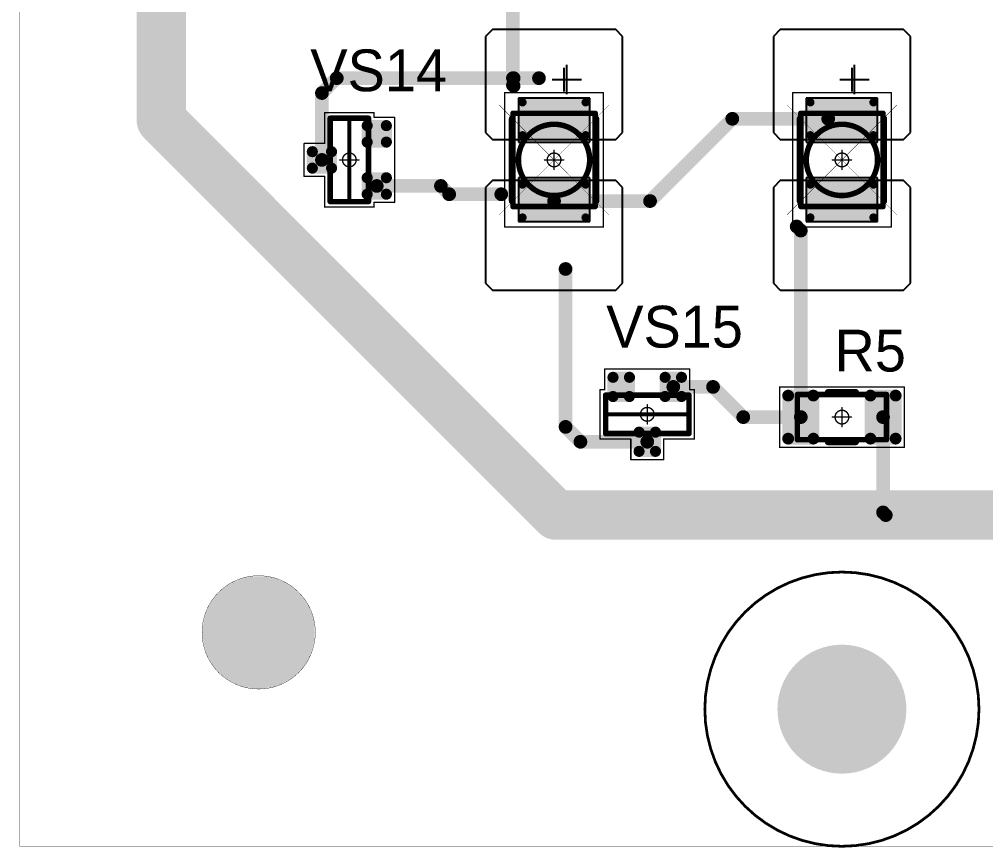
# Model space of a CAD drawing. Header units: millimetres. Extents: x 0 to 395, y 0 to 190.
# Drawn here: x 0 to 35.24, y -0.05 to 30.15 of the extents above; entities that cross this region are included whole.
import ezdxf

# ---------------------------------------------------------------- set-up
doc = ezdxf.new("R2010")
doc.units = ezdxf.units.MM
for name, color, linetype in [('BottomLayer', 5, 'Continuous'), ('BottomSolder', 6, 'Continuous'), ('Mechanical13', 56, 'Continuous'), ('Mechanical15', 56, 'Continuous'), ('Mechanical3', 76, 'Continuous'), ('Mechanical5', 56, 'Continuous'), ('MultiLayer', 9, 'Continuous'), ('PadHoleLayer', 156, 'Continuous'), ('TopLayer', 1, 'Continuous'), ('TopOverlay', 2, 'Continuous'), ('TopPaste', 8, 'Continuous'), ('TopSolder', 216, 'Continuous')]:
    doc.layers.add(name, color=color, linetype=linetype)

# ---------------------------------------------------------------- blocks, each defined once
blk = doc.blocks.new('SOT23_1169')
at = {"layer": 'Mechanical13', "const_width": 0.2}
for points in [[(0.7, 1.52), (-0.7, 1.52)], [(-0.7, -1.52), (-0.7, 1.52)], [(0.7, -1.52), (0.7, 1.52)], [(0.7, -1.52), (-0.7, -1.52)]]:
    blk.add_lwpolyline(points, dxfattribs=at)
at = {"layer": 'Mechanical13', "const_width": 0.1}
for points in [[(-0.75, 1.52, 1), (-0.65, 1.52, 1)], [(-0.75, 1.52, 1), (-0.65, 1.52, 1)], [(0.65, 1.52, 1), (0.75, 1.52, 1)], [(0.65, 1.52, 1), (0.75, 1.52, 1)], [(-0.75, -1.52, 1), (-0.65, -1.52, 1)], [(-0.75, -1.52, 1), (-0.65, -1.52, 1)], [(0.65, -1.52, 1), (0.75, -1.52, 1)], [(0.65, -1.52, 1), (0.75, -1.52, 1)]]:
    blk.add_lwpolyline(points, format="xyb", close=True, dxfattribs=at)
at = {"layer": 'Mechanical15', "const_width": 0.05}
for points in [[(-1.65, -1.55), (-1.65, 1.55)], [(-0.9, 1.55), (-1.65, 1.55)], [(-0.9, 1.55), (-0.9, 1.72)], [(0.9, 1.72), (-0.9, 1.72)], [(0.9, 0.6), (0.9, 1.72)], [(0, -0.35), (0, 0.35)], [(1.65, 0.6), (0.9, 0.6)], [(1.65, -0.6), (1.65, 0.6)], [(0.35, 0), (-0.35, 0)], [(1.65, -0.6), (0.9, -0.6)], [(0.9, -1.72), (0.9, -0.6)], [(-0.9, -1.55), (-1.65, -1.55)], [(-0.9, -1.72), (-0.9, -1.55)], [(0.9, -1.72), (-0.9, -1.72)]]:
    blk.add_lwpolyline(points, dxfattribs=at)
at = {"layer": 'Mechanical15'}
for points, const_width in [([(-1.662, 1.55, 1), (-1.637, 1.55, 1)], 0.025), ([(-1.662, 1.55, 1), (-1.637, 1.55, 1)], 0.025), ([(-0.913, 1.72, 1), (-0.888, 1.72, 1)], 0.025), ([(-0.913, 1.72, 1), (-0.888, 1.72, 1)], 0.025), ([(-0.913, 1.55, 1), (-0.888, 1.55, 1)], 0.025), ([(-0.913, 1.55, 1), (-0.888, 1.55, 1)], 0.025), ([(0.888, 1.72, 1), (0.913, 1.72, 1)], 0.025), ([(0.888, 1.72, 1), (0.913, 1.72, 1)], 0.025), ([(-0.012, 0.35, 1), (0.012, 0.35, 1)], 0.025), ([(0.888, 0.6, 1), (0.913, 0.6, 1)], 0.025), ([(0.888, 0.6, 1), (0.913, 0.6, 1)], 0.025), ([(1.637, 0.6, 1), (1.662, 0.6, 1)], 0.025), ([(1.637, 0.6, 1), (1.662, 0.6, 1)], 0.025), ([(-0.362, 0, 1), (-0.337, 0, 1)], 0.025), ([(0.25, 0, 1), (-0.25, 0, 1)], 0.05), ([(-0.262, 0, 1), (-0.238, 0, 1)], 0.025), ([(0.238, 0, 1), (0.262, 0, 1)], 0.025), ([(0.337, 0, 1), (0.362, 0, 1)], 0.025), ([(-0.012, -0.35, 1), (0.012, -0.35, 1)], 0.025), ([(0.888, -0.6, 1), (0.913, -0.6, 1)], 0.025), ([(0.888, -0.6, 1), (0.913, -0.6, 1)], 0.025), ([(1.637, -0.6, 1), (1.662, -0.6, 1)], 0.025), ([(1.637, -0.6, 1), (1.662, -0.6, 1)], 0.025), ([(-1.662, -1.55, 1), (-1.637, -1.55, 1)], 0.025), ([(-1.662, -1.55, 1), (-1.637, -1.55, 1)], 0.025), ([(-0.913, -1.55, 1), (-0.888, -1.55, 1)], 0.025), ([(-0.913, -1.55, 1), (-0.888, -1.55, 1)], 0.025), ([(-0.913, -1.72, 1), (-0.888, -1.72, 1)], 0.025), ([(-0.913, -1.72, 1), (-0.888, -1.72, 1)], 0.025), ([(0.888, -1.72, 1), (0.913, -1.72, 1)], 0.025), ([(0.888, -1.72, 1), (0.913, -1.72, 1)], 0.025)]:
    blk.add_lwpolyline(points, format="xyb", close=True, dxfattribs=dict(at, const_width=const_width))
at = {"layer": 'TopLayer', "const_width": 0.1}
for points in [[(-1.4, 1.25, 1), (-1.3, 1.25, 1)], [(-0.7, 1.25, 1), (-0.6, 1.25, 1)], [(-1.4, 0.65, 1), (-1.3, 0.65, 1)], [(-0.7, 0.65, 1), (-0.6, 0.65, 1)], [(0.6, 0.3, 1), (0.7, 0.3, 1)], [(1.3, 0.3, 1), (1.4, 0.3, 1)], [(0.6, -0.3, 1), (0.7, -0.3, 1)], [(1.3, -0.3, 1), (1.4, -0.3, 1)], [(-1.4, -0.65, 1), (-1.3, -0.65, 1)], [(-0.7, -0.65, 1), (-0.6, -0.65, 1)], [(-1.4, -1.25, 1), (-1.3, -1.25, 1)], [(-0.7, -1.25, 1), (-0.6, -1.25, 1)]]:
    blk.add_lwpolyline(points, format="xyb", close=True, dxfattribs=at)
at = {"layer": 'TopLayer'}
for points in [[(-1.45, 1.25), (-1.45, 0.65), (-0.55, 1.25), (-0.55, 0.65)], [(-1.35, 1.35), (-1.35, 0.55), (-0.65, 1.35), (-0.65, 0.55)], [(0.65, 0.4), (0.65, -0.4), (1.35, 0.4), (1.35, -0.4)], [(0.55, 0.3), (0.55, -0.3), (1.45, 0.3), (1.45, -0.3)], [(-1.45, -0.65), (-1.45, -1.25), (-0.55, -0.65), (-0.55, -1.25)], [(-1.35, -0.55), (-1.35, -1.35), (-0.65, -0.55), (-0.65, -1.35)]]:
    blk.add_solid(points, dxfattribs=at)
at = {"layer": 'TopOverlay', "const_width": 0.15}
blk.add_lwpolyline([(0, -1.5), (0, 1.5)], dxfattribs=at)
at = {"layer": 'TopOverlay', "const_width": 0.075}
for points in [[(-0.038, 1.5, 1), (0.038, 1.5, 1)], [(-0.038, -1.5, 1), (0.038, -1.5, 1)]]:
    blk.add_lwpolyline(points, format="xyb", close=True, dxfattribs=at)
at = {"layer": 'TopPaste', "const_width": 0.075}
for points in [[(-1.387, 1.25, 1), (-1.313, 1.25, 1)], [(-0.687, 1.25, 1), (-0.613, 1.25, 1)], [(-1.387, 0.65, 1), (-1.313, 0.65, 1)], [(-0.687, 0.65, 1), (-0.613, 0.65, 1)], [(0.613, 0.3, 1), (0.687, 0.3, 1)], [(1.313, 0.3, 1), (1.387, 0.3, 1)], [(0.613, -0.3, 1), (0.687, -0.3, 1)], [(1.313, -0.3, 1), (1.387, -0.3, 1)], [(-1.387, -0.65, 1), (-1.313, -0.65, 1)], [(-0.687, -0.65, 1), (-0.613, -0.65, 1)], [(-1.387, -1.25, 1), (-1.313, -1.25, 1)], [(-0.687, -1.25, 1), (-0.613, -1.25, 1)]]:
    blk.add_lwpolyline(points, format="xyb", close=True, dxfattribs=at)
at = {"layer": 'TopPaste'}
for points in [[(-1.425, 1.25), (-1.425, 0.65), (-0.575, 1.25), (-0.575, 0.65)], [(-1.35, 1.325), (-1.35, 0.575), (-0.65, 1.325), (-0.65, 0.575)], [(0.65, 0.375), (0.65, -0.375), (1.35, 0.375), (1.35, -0.375)], [(0.575, 0.3), (0.575, -0.3), (1.425, 0.3), (1.425, -0.3)], [(-1.425, -0.65), (-1.425, -1.25), (-0.575, -0.65), (-0.575, -1.25)], [(-1.35, -0.575), (-1.35, -1.325), (-0.65, -0.575), (-0.65, -1.325)]]:
    blk.add_solid(points, dxfattribs=at)
at = {"layer": 'TopSolder', "const_width": 0.202}
for points in [[(-1.451, 1.25, 1), (-1.249, 1.25, 1)], [(-0.751, 1.25, 1), (-0.549, 1.25, 1)], [(-1.451, 0.65, 1), (-1.249, 0.65, 1)], [(-0.751, 0.65, 1), (-0.549, 0.65, 1)], [(0.549, 0.3, 1), (0.751, 0.3, 1)], [(1.249, 0.3, 1), (1.451, 0.3, 1)], [(0.549, -0.3, 1), (0.751, -0.3, 1)], [(1.249, -0.3, 1), (1.451, -0.3, 1)], [(-1.451, -0.65, 1), (-1.249, -0.65, 1)], [(-0.751, -0.65, 1), (-0.549, -0.65, 1)], [(-1.451, -1.25, 1), (-1.249, -1.25, 1)], [(-0.751, -1.25, 1), (-0.549, -1.25, 1)]]:
    blk.add_lwpolyline(points, format="xyb", close=True, dxfattribs=at)
at = {"layer": 'TopSolder'}
for points in [[(-1.35, 1.452), (-1.35, 0.448), (-0.65, 1.452), (-0.65, 0.448)], [(-1.552, 1.25), (-1.552, 0.65), (-0.448, 1.25), (-0.448, 0.65)], [(0.65, 0.502), (0.65, -0.502), (1.35, 0.502), (1.35, -0.502)], [(0.448, 0.3), (0.448, -0.3), (1.552, 0.3), (1.552, -0.3)], [(-1.552, -0.65), (-1.552, -1.25), (-0.448, -0.65), (-0.448, -1.25)], [(-1.35, -0.448), (-1.35, -1.452), (-0.65, -0.448), (-0.65, -1.452)]]:
    blk.add_solid(points, dxfattribs=at)
blk = doc.blocks.new('SOT23_1170')
at = {"layer": 'Mechanical13', "const_width": 0.2}
for points in [[(0.7, 1.52), (-0.7, 1.52)], [(-0.7, 1.52), (-0.7, -1.52)], [(0.7, 1.52), (0.7, -1.52)], [(0.7, -1.52), (-0.7, -1.52)]]:
    blk.add_lwpolyline(points, dxfattribs=at)
at = {"layer": 'Mechanical13', "const_width": 0.1}
for points in [[(-0.75, 1.52, 1), (-0.65, 1.52, 1)], [(-0.75, 1.52, 1), (-0.65, 1.52, 1)], [(0.65, 1.52, 1), (0.75, 1.52, 1)], [(0.65, 1.52, 1), (0.75, 1.52, 1)], [(-0.75, -1.52, 1), (-0.65, -1.52, 1)], [(-0.75, -1.52, 1), (-0.65, -1.52, 1)], [(0.65, -1.52, 1), (0.75, -1.52, 1)], [(0.65, -1.52, 1), (0.75, -1.52, 1)]]:
    blk.add_lwpolyline(points, format="xyb", close=True, dxfattribs=at)
at = {"layer": 'Mechanical15', "const_width": 0.05}
for points in [[(-1.65, 1.55), (-1.65, -1.55)], [(-0.9, 1.55), (-1.65, 1.55)], [(-0.9, 1.72), (-0.9, 1.55)], [(0.9, 1.72), (-0.9, 1.72)], [(0.9, 1.72), (0.9, 0.6)], [(0, 0.35), (0, -0.35)], [(1.65, 0.6), (0.9, 0.6)], [(1.65, 0.6), (1.65, -0.6)], [(0.35, 0), (-0.35, 0)], [(1.65, -0.6), (0.9, -0.6)], [(0.9, -0.6), (0.9, -1.72)], [(-0.9, -1.55), (-1.65, -1.55)], [(-0.9, -1.55), (-0.9, -1.72)], [(0.9, -1.72), (-0.9, -1.72)]]:
    blk.add_lwpolyline(points, dxfattribs=at)
at = {"layer": 'Mechanical15'}
for points, const_width in [([(-1.662, 1.55, 1), (-1.637, 1.55, 1)], 0.025), ([(-1.662, 1.55, 1), (-1.637, 1.55, 1)], 0.025), ([(-0.913, 1.72, 1), (-0.888, 1.72, 1)], 0.025), ([(-0.913, 1.72, 1), (-0.888, 1.72, 1)], 0.025), ([(-0.913, 1.55, 1), (-0.888, 1.55, 1)], 0.025), ([(-0.913, 1.55, 1), (-0.888, 1.55, 1)], 0.025), ([(0.888, 1.72, 1), (0.913, 1.72, 1)], 0.025), ([(0.888, 1.72, 1), (0.913, 1.72, 1)], 0.025), ([(-0.012, 0.35, 1), (0.012, 0.35, 1)], 0.025), ([(0.888, 0.6, 1), (0.913, 0.6, 1)], 0.025), ([(0.888, 0.6, 1), (0.913, 0.6, 1)], 0.025), ([(1.637, 0.6, 1), (1.662, 0.6, 1)], 0.025), ([(1.637, 0.6, 1), (1.662, 0.6, 1)], 0.025), ([(-0.362, 0, 1), (-0.337, 0, 1)], 0.025), ([(0.25, 0, 1), (-0.25, 0, 1)], 0.05), ([(-0.262, 0, 1), (-0.238, 0, 1)], 0.025), ([(0.238, 0, 1), (0.262, 0, 1)], 0.025), ([(0.337, 0, 1), (0.362, 0, 1)], 0.025), ([(-0.012, -0.35, 1), (0.012, -0.35, 1)], 0.025), ([(0.888, -0.6, 1), (0.913, -0.6, 1)], 0.025), ([(0.888, -0.6, 1), (0.913, -0.6, 1)], 0.025), ([(1.637, -0.6, 1), (1.662, -0.6, 1)], 0.025), ([(1.637, -0.6, 1), (1.662, -0.6, 1)], 0.025), ([(-1.662, -1.55, 1), (-1.637, -1.55, 1)], 0.025), ([(-1.662, -1.55, 1), (-1.637, -1.55, 1)], 0.025), ([(-0.913, -1.55, 1), (-0.888, -1.55, 1)], 0.025), ([(-0.913, -1.55, 1), (-0.888, -1.55, 1)], 0.025), ([(-0.913, -1.72, 1), (-0.888, -1.72, 1)], 0.025), ([(-0.913, -1.72, 1), (-0.888, -1.72, 1)], 0.025), ([(0.888, -1.72, 1), (0.913, -1.72, 1)], 0.025), ([(0.888, -1.72, 1), (0.913, -1.72, 1)], 0.025)]:
    blk.add_lwpolyline(points, format="xyb", close=True, dxfattribs=dict(at, const_width=const_width))
at = {"layer": 'TopLayer', "const_width": 0.1}
for points in [[(-1.4, 1.25, 1), (-1.3, 1.25, 1)], [(-0.7, 1.25, 1), (-0.6, 1.25, 1)], [(-1.4, 0.65, 1), (-1.3, 0.65, 1)], [(-0.7, 0.65, 1), (-0.6, 0.65, 1)], [(0.6, 0.3, 1), (0.7, 0.3, 1)], [(1.3, 0.3, 1), (1.4, 0.3, 1)], [(0.6, -0.3, 1), (0.7, -0.3, 1)], [(1.3, -0.3, 1), (1.4, -0.3, 1)], [(-1.4, -0.65, 1), (-1.3, -0.65, 1)], [(-0.7, -0.65, 1), (-0.6, -0.65, 1)], [(-1.4, -1.25, 1), (-1.3, -1.25, 1)], [(-0.7, -1.25, 1), (-0.6, -1.25, 1)]]:
    blk.add_lwpolyline(points, format="xyb", close=True, dxfattribs=at)
at = {"layer": 'TopLayer'}
for points in [[(-1.45, 1.25), (-1.45, 0.65), (-0.55, 1.25), (-0.55, 0.65)], [(-1.35, 1.35), (-1.35, 0.55), (-0.65, 1.35), (-0.65, 0.55)], [(0.65, 0.4), (0.65, -0.4), (1.35, 0.4), (1.35, -0.4)], [(0.55, 0.3), (0.55, -0.3), (1.45, 0.3), (1.45, -0.3)], [(-1.45, -0.65), (-1.45, -1.25), (-0.55, -0.65), (-0.55, -1.25)], [(-1.35, -0.55), (-1.35, -1.35), (-0.65, -0.55), (-0.65, -1.35)]]:
    blk.add_solid(points, dxfattribs=at)
at = {"layer": 'TopOverlay', "const_width": 0.15}
blk.add_lwpolyline([(0, 1.5), (0, -1.5)], dxfattribs=at)
at = {"layer": 'TopOverlay', "const_width": 0.075}
for points in [[(-0.038, 1.5, 1), (0.038, 1.5, 1)], [(-0.038, -1.5, 1), (0.038, -1.5, 1)]]:
    blk.add_lwpolyline(points, format="xyb", close=True, dxfattribs=at)
at = {"layer": 'TopPaste', "const_width": 0.075}
for points in [[(-1.387, 1.25, 1), (-1.313, 1.25, 1)], [(-0.687, 1.25, 1), (-0.613, 1.25, 1)], [(-1.387, 0.65, 1), (-1.313, 0.65, 1)], [(-0.687, 0.65, 1), (-0.613, 0.65, 1)], [(0.613, 0.3, 1), (0.687, 0.3, 1)], [(1.313, 0.3, 1), (1.387, 0.3, 1)], [(0.613, -0.3, 1), (0.687, -0.3, 1)], [(1.313, -0.3, 1), (1.387, -0.3, 1)], [(-1.387, -0.65, 1), (-1.313, -0.65, 1)], [(-0.687, -0.65, 1), (-0.613, -0.65, 1)], [(-1.387, -1.25, 1), (-1.313, -1.25, 1)], [(-0.687, -1.25, 1), (-0.613, -1.25, 1)]]:
    blk.add_lwpolyline(points, format="xyb", close=True, dxfattribs=at)
at = {"layer": 'TopPaste'}
for points in [[(-1.425, 1.25), (-1.425, 0.65), (-0.575, 1.25), (-0.575, 0.65)], [(-1.35, 1.325), (-1.35, 0.575), (-0.65, 1.325), (-0.65, 0.575)], [(0.65, 0.375), (0.65, -0.375), (1.35, 0.375), (1.35, -0.375)], [(0.575, 0.3), (0.575, -0.3), (1.425, 0.3), (1.425, -0.3)], [(-1.425, -0.65), (-1.425, -1.25), (-0.575, -0.65), (-0.575, -1.25)], [(-1.35, -0.575), (-1.35, -1.325), (-0.65, -0.575), (-0.65, -1.325)]]:
    blk.add_solid(points, dxfattribs=at)
at = {"layer": 'TopSolder', "const_width": 0.202}
for points in [[(-1.451, 1.25, 1), (-1.249, 1.25, 1)], [(-0.751, 1.25, 1), (-0.549, 1.25, 1)], [(-1.451, 0.65, 1), (-1.249, 0.65, 1)], [(-0.751, 0.65, 1), (-0.549, 0.65, 1)], [(0.549, 0.3, 1), (0.751, 0.3, 1)], [(1.249, 0.3, 1), (1.451, 0.3, 1)], [(0.549, -0.3, 1), (0.751, -0.3, 1)], [(1.249, -0.3, 1), (1.451, -0.3, 1)], [(-1.451, -0.65, 1), (-1.249, -0.65, 1)], [(-0.751, -0.65, 1), (-0.549, -0.65, 1)], [(-1.451, -1.25, 1), (-1.249, -1.25, 1)], [(-0.751, -1.25, 1), (-0.549, -1.25, 1)]]:
    blk.add_lwpolyline(points, format="xyb", close=True, dxfattribs=at)
at = {"layer": 'TopSolder'}
for points in [[(-1.35, 1.452), (-1.35, 0.448), (-0.65, 1.452), (-0.65, 0.448)], [(-1.552, 1.25), (-1.552, 0.65), (-0.448, 1.25), (-0.448, 0.65)], [(0.65, 0.502), (0.65, -0.502), (1.35, 0.502), (1.35, -0.502)], [(0.448, 0.3), (0.448, -0.3), (1.552, 0.3), (1.552, -0.3)], [(-1.552, -0.65), (-1.552, -1.25), (-0.448, -0.65), (-0.448, -1.25)], [(-1.35, -0.448), (-1.35, -1.452), (-0.65, -0.448), (-0.65, -1.452)]]:
    blk.add_solid(points, dxfattribs=at)
blk = doc.blocks.new('RC1206S_1218')
at = {"layer": 'Mechanical13', "const_width": 0.2}
for points in [[(-1.625, -0.825), (-1.625, 0.825)], [(-1.625, 0.825), (1.625, 0.825)], [(1.625, -0.825), (1.625, 0.825)], [(-1.625, -0.825), (1.625, -0.825)]]:
    blk.add_lwpolyline(points, dxfattribs=at)
at = {"layer": 'Mechanical13', "const_width": 0.1}
for points in [[(-1.675, 0.825, 1), (-1.575, 0.825, 1)], [(-1.675, 0.825, 1), (-1.575, 0.825, 1)], [(1.575, 0.825, 1), (1.675, 0.825, 1)], [(1.575, 0.825, 1), (1.675, 0.825, 1)], [(-1.675, -0.825, 1), (-1.575, -0.825, 1)], [(-1.675, -0.825, 1), (-1.575, -0.825, 1)], [(1.575, -0.825, 1), (1.675, -0.825, 1)], [(1.575, -0.825, 1), (1.675, -0.825, 1)]]:
    blk.add_lwpolyline(points, format="xyb", close=True, dxfattribs=at)
at = {"layer": 'Mechanical15', "const_width": 0.05}
for points in [[(-2.275, -1.1), (-2.275, 1.1)], [(-2.275, 1.1), (2.275, 1.1)], [(2.275, -1.1), (2.275, 1.1)], [(0, -0.35), (0, 0.35)], [(-0.35, 0), (0.35, 0)], [(-2.275, -1.1), (2.275, -1.1)]]:
    blk.add_lwpolyline(points, dxfattribs=at)
at = {"layer": 'Mechanical15'}
for points, const_width in [([(-2.287, 1.1, 1), (-2.262, 1.1, 1)], 0.025), ([(-2.287, 1.1, 1), (-2.262, 1.1, 1)], 0.025), ([(2.262, 1.1, 1), (2.287, 1.1, 1)], 0.025), ([(2.262, 1.1, 1), (2.287, 1.1, 1)], 0.025), ([(-0.012, 0.35, 1), (0.012, 0.35, 1)], 0.025), ([(-0.362, 0, 1), (-0.337, 0, 1)], 0.025), ([(0.25, 0, 1), (-0.25, 0, 1)], 0.05), ([(-0.262, 0, 1), (-0.238, 0, 1)], 0.025), ([(0.238, 0, 1), (0.262, 0, 1)], 0.025), ([(0.337, 0, 1), (0.362, 0, 1)], 0.025), ([(-0.012, -0.35, 1), (0.012, -0.35, 1)], 0.025), ([(-2.287, -1.1, 1), (-2.262, -1.1, 1)], 0.025), ([(-2.287, -1.1, 1), (-2.262, -1.1, 1)], 0.025), ([(2.262, -1.1, 1), (2.287, -1.1, 1)], 0.025), ([(2.262, -1.1, 1), (2.287, -1.1, 1)], 0.025)]:
    blk.add_lwpolyline(points, format="xyb", close=True, dxfattribs=dict(at, const_width=const_width))
at = {"layer": 'TopLayer', "const_width": 0.115}
for points in [[(-2.018, 0.785, 1), (-1.903, 0.785, 1)], [(-1.098, 0.785, 1), (-0.983, 0.785, 1)], [(0.983, 0.785, 1), (1.098, 0.785, 1)], [(1.903, 0.785, 1), (2.018, 0.785, 1)], [(-2.018, -0.785, 1), (-1.903, -0.785, 1)], [(-1.098, -0.785, 1), (-0.983, -0.785, 1)], [(0.983, -0.785, 1), (1.098, -0.785, 1)], [(1.903, -0.785, 1), (2.018, -0.785, 1)]]:
    blk.add_lwpolyline(points, format="xyb", close=True, dxfattribs=at)
at = {"layer": 'TopLayer'}
for points in [[(-2.075, -0.785), (-0.925, -0.785), (-2.075, 0.785), (-0.925, 0.785)], [(-1.96, -0.9), (-1.04, -0.9), (-1.96, 0.9), (-1.04, 0.9)], [(0.925, -0.785), (2.075, -0.785), (0.925, 0.785), (2.075, 0.785)], [(1.04, -0.9), (1.96, -0.9), (1.04, 0.9), (1.96, 0.9)]]:
    blk.add_solid(points, dxfattribs=at)
at = {"layer": 'TopOverlay', "const_width": 0.25}
for points in [[(-0.5, 0.9), (0.5, 0.9)], [(-0.5, -0.9), (0.5, -0.9)]]:
    blk.add_lwpolyline(points, dxfattribs=at)
at = {"layer": 'TopOverlay', "const_width": 0.125}
for points in [[(-0.562, 0.9, 1), (-0.437, 0.9, 1)], [(0.437, 0.9, 1), (0.562, 0.9, 1)], [(-0.562, -0.9, 1), (-0.437, -0.9, 1)], [(0.437, -0.9, 1), (0.562, -0.9, 1)]]:
    blk.add_lwpolyline(points, format="xyb", close=True, dxfattribs=at)
at = {"layer": 'TopPaste', "const_width": 0.09}
for points in [[(-2.005, 0.785, 1), (-1.915, 0.785, 1)], [(-1.085, 0.785, 1), (-0.995, 0.785, 1)], [(0.995, 0.785, 1), (1.085, 0.785, 1)], [(1.915, 0.785, 1), (2.005, 0.785, 1)], [(-2.005, -0.785, 1), (-1.915, -0.785, 1)], [(-1.085, -0.785, 1), (-0.995, -0.785, 1)], [(0.995, -0.785, 1), (1.085, -0.785, 1)], [(1.915, -0.785, 1), (2.005, -0.785, 1)]]:
    blk.add_lwpolyline(points, format="xyb", close=True, dxfattribs=at)
at = {"layer": 'TopPaste'}
for points in [[(-2.05, -0.785), (-0.95, -0.785), (-2.05, 0.785), (-0.95, 0.785)], [(-1.96, -0.875), (-1.04, -0.875), (-1.96, 0.875), (-1.04, 0.875)], [(0.95, -0.785), (2.05, -0.785), (0.95, 0.785), (2.05, 0.785)], [(1.04, -0.875), (1.96, -0.875), (1.04, 0.875), (1.96, 0.875)]]:
    blk.add_solid(points, dxfattribs=at)
at = {"layer": 'TopSolder', "const_width": 0.215}
for points in [[(-2.068, 0.785, 1), (-1.853, 0.785, 1)], [(-1.148, 0.785, 1), (-0.933, 0.785, 1)], [(0.933, 0.785, 1), (1.148, 0.785, 1)], [(1.853, 0.785, 1), (2.068, 0.785, 1)], [(-2.068, -0.785, 1), (-1.853, -0.785, 1)], [(-1.148, -0.785, 1), (-0.933, -0.785, 1)], [(0.933, -0.785, 1), (1.148, -0.785, 1)], [(1.853, -0.785, 1), (2.068, -0.785, 1)]]:
    blk.add_lwpolyline(points, format="xyb", close=True, dxfattribs=at)
at = {"layer": 'TopSolder'}
for points in [[(-2.175, -0.785), (-0.825, -0.785), (-2.175, 0.785), (-0.825, 0.785)], [(-1.96, -1), (-1.04, -1), (-1.96, 1), (-1.04, 1)], [(0.825, -0.785), (2.175, -0.785), (0.825, 0.785), (2.175, 0.785)], [(1.04, -1), (1.96, -1), (1.04, 1), (1.96, 1)]]:
    blk.add_solid(points, dxfattribs=at)
blk = doc.blocks.new('T66G_4_1317')
at = {"layer": 'Mechanical13'}
for p, q in [((2.936, 0.071), (2.936, -1)), ((2.4, -0.464), (3.471, -0.464))]:
    blk.add_line(p, q, dxfattribs=at)
at = {"layer": 'Mechanical13', "const_width": 0.2}
for points in [[(-1.7, 1.5), (1.7, 1.5)], [(-1.7, 1.5), (-1.7, -1.5)], [(1.7, 1.5), (1.7, -1.5)], [(-1.7, -1.5), (1.7, -1.5)]]:
    blk.add_lwpolyline(points, dxfattribs=at)
at = {"layer": 'Mechanical13'}
for points, const_width in [([(-1.75, 1.5, 1), (-1.65, 1.5, 1)], 0.1), ([(-1.75, 1.5, 1), (-1.65, 1.5, 1)], 0.1), ([(1.65, 1.5, 1), (1.75, 1.5, 1)], 0.1), ([(1.65, 1.5, 1), (1.75, 1.5, 1)], 0.1), ([(1.3, 0, 1), (-1.3, 0, 1)], 0.2), ([(-1.35, 0, 1), (-1.25, 0, 1)], 0.1), ([(1.25, 0, 1), (1.35, 0, 1)], 0.1), ([(-1.75, -1.5, 1), (-1.65, -1.5, 1)], 0.1), ([(-1.75, -1.5, 1), (-1.65, -1.5, 1)], 0.1), ([(1.65, -1.5, 1), (1.75, -1.5, 1)], 0.1), ([(1.65, -1.5, 1), (1.75, -1.5, 1)], 0.1)]:
    blk.add_lwpolyline(points, format="xyb", close=True, dxfattribs=dict(at, const_width=const_width))
at = {"layer": 'Mechanical15', "const_width": 0.05}
for points in [[(-2.45, 1.8), (-2.45, -1.8)], [(-2.45, 1.8), (2.45, 1.8)], [(2.45, 1.8), (2.45, -1.8)], [(0, 0.35), (0, -0.35)], [(-0.35, 0), (0.35, 0)], [(-2.45, -1.8), (2.45, -1.8)]]:
    blk.add_lwpolyline(points, dxfattribs=at)
at = {"layer": 'Mechanical15'}
for points, const_width in [([(-2.462, 1.8, 1), (-2.438, 1.8, 1)], 0.025), ([(-2.462, 1.8, 1), (-2.438, 1.8, 1)], 0.025), ([(2.438, 1.8, 1), (2.462, 1.8, 1)], 0.025), ([(2.438, 1.8, 1), (2.462, 1.8, 1)], 0.025), ([(-0.012, 0.35, 1), (0.012, 0.35, 1)], 0.025), ([(-0.362, 0, 1), (-0.337, 0, 1)], 0.025), ([(0.25, 0, 1), (-0.25, 0, 1)], 0.05), ([(-0.262, 0, 1), (-0.238, 0, 1)], 0.025), ([(0.238, 0, 1), (0.262, 0, 1)], 0.025), ([(0.337, 0, 1), (0.362, 0, 1)], 0.025), ([(-0.012, -0.35, 1), (0.012, -0.35, 1)], 0.025), ([(-2.462, -1.8, 1), (-2.438, -1.8, 1)], 0.025), ([(-2.462, -1.8, 1), (-2.438, -1.8, 1)], 0.025), ([(2.438, -1.8, 1), (2.462, -1.8, 1)], 0.025), ([(2.438, -1.8, 1), (2.462, -1.8, 1)], 0.025)]:
    blk.add_lwpolyline(points, format="xyb", close=True, dxfattribs=dict(at, const_width=const_width))
at = {"layer": 'TopLayer'}
for p, q in [((-4.5, 2.5), (-4.75, 2.25)), ((-1, 2.5), (-4.5, 2.5)), ((-0.75, 2.25), (-1, 2.5)), ((1, 2.5), (0.75, 2.25)), ((4.5, 2.5), (1, 2.5)), ((4.75, 2.25), (4.5, 2.5)), ((-4.75, 2.25), (-4.75, -2.25)), ((-0.75, -2.25), (-0.75, 2.25)), ((0.75, 2.25), (0.75, -2.25)), ((4.75, -2.25), (4.75, 2.25)), ((-4.75, -2.25), (-4.5, -2.5)), ((-1, -2.5), (-0.75, -2.25)), ((0.75, -2.25), (1, -2.5)), ((4.5, -2.5), (4.75, -2.25)), ((-4.5, -2.5), (-1, -2.5)), ((1, -2.5), (4.5, -2.5))]:
    blk.add_line(p, q, dxfattribs=at)
at = {"layer": 'TopLayer', "const_width": 0.15}
for points in [[(-2.175, 1.15, 1), (-2.025, 1.15, 1)], [(-0.975, 1.15, 1), (-0.825, 1.15, 1)], [(0.825, 1.15, 1), (0.975, 1.15, 1)], [(2.025, 1.15, 1), (2.175, 1.15, 1)], [(-2.175, -1.15, 1), (-2.025, -1.15, 1)], [(-0.975, -1.15, 1), (-0.825, -1.15, 1)], [(0.825, -1.15, 1), (0.975, -1.15, 1)], [(2.025, -1.15, 1), (2.175, -1.15, 1)]]:
    blk.add_lwpolyline(points, format="xyb", close=True, dxfattribs=at)
at = {"layer": 'TopLayer'}
for points in [[(-0.75, 1.15), (-2.25, 1.15), (-0.75, -1.15), (-2.25, -1.15)], [(-0.9, 1.3), (-2.1, 1.3), (-0.9, -1.3), (-2.1, -1.3)], [(2.25, 1.15), (0.75, 1.15), (2.25, -1.15), (0.75, -1.15)], [(2.1, 1.3), (0.9, 1.3), (2.1, -1.3), (0.9, -1.3)]]:
    blk.add_solid(points, dxfattribs=at)
at = {"layer": 'TopOverlay'}
for p, q in [((2.928, 0.057), (2.928, -0.8)), ((2.5, -0.372), (3.357, -0.372))]:
    blk.add_line(p, q, dxfattribs=at)
at = {"layer": 'TopOverlay', "const_width": 0.25}
for points in [[(-1.5, 1.525), (1.5, 1.525)], [(-1.5, -1.525), (1.5, -1.525)]]:
    blk.add_lwpolyline(points, dxfattribs=at)
at = {"layer": 'TopOverlay', "const_width": 0.125}
for points in [[(-1.562, 1.525, 1), (-1.438, 1.525, 1)], [(1.438, 1.525, 1), (1.562, 1.525, 1)], [(-1.562, -1.525, 1), (-1.438, -1.525, 1)], [(1.438, -1.525, 1), (1.562, -1.525, 1)]]:
    blk.add_lwpolyline(points, format="xyb", close=True, dxfattribs=at)
at = {"layer": 'TopPaste', "const_width": 0.125}
for points in [[(-2.163, 1.15, 1), (-2.038, 1.15, 1)], [(-0.963, 1.15, 1), (-0.838, 1.15, 1)], [(0.838, 1.15, 1), (0.963, 1.15, 1)], [(2.038, 1.15, 1), (2.163, 1.15, 1)], [(-2.163, -1.15, 1), (-2.038, -1.15, 1)], [(-0.963, -1.15, 1), (-0.838, -1.15, 1)], [(0.838, -1.15, 1), (0.963, -1.15, 1)], [(2.038, -1.15, 1), (2.163, -1.15, 1)]]:
    blk.add_lwpolyline(points, format="xyb", close=True, dxfattribs=at)
at = {"layer": 'TopPaste'}
for points in [[(-0.775, 1.15), (-2.225, 1.15), (-0.775, -1.15), (-2.225, -1.15)], [(-0.9, 1.275), (-2.1, 1.275), (-0.9, -1.275), (-2.1, -1.275)], [(2.225, 1.15), (0.775, 1.15), (2.225, -1.15), (0.775, -1.15)], [(2.1, 1.275), (0.9, 1.275), (2.1, -1.275), (0.9, -1.275)]]:
    blk.add_solid(points, dxfattribs=at)
at = {"layer": 'TopSolder'}
for p, q in [((-2.25, 1.3), (-2.25, -1.3)), ((-0.65, 1.3), (-2.25, 1.3)), ((-0.65, -1.3), (-0.65, 1.3)), ((0.65, 1.3), (0.65, -1.3)), ((2.25, 1.3), (0.65, 1.3)), ((2.25, -1.3), (2.25, 1.3)), ((-2.25, -1.3), (-0.65, -1.3)), ((0.65, -1.3), (2.25, -1.3))]:
    blk.add_line(p, q, dxfattribs=at)
blk = doc.blocks.new('T66G_4_1318')
at = {"layer": 'Mechanical13'}
for p, q in [((2.936, 0.071), (2.936, -1)), ((2.4, -0.464), (3.471, -0.464))]:
    blk.add_line(p, q, dxfattribs=at)
at = {"layer": 'Mechanical13', "const_width": 0.2}
for points in [[(-1.7, 1.5), (1.7, 1.5)], [(-1.7, 1.5), (-1.7, -1.5)], [(1.7, 1.5), (1.7, -1.5)], [(-1.7, -1.5), (1.7, -1.5)]]:
    blk.add_lwpolyline(points, dxfattribs=at)
at = {"layer": 'Mechanical13'}
for points, const_width in [([(-1.75, 1.5, 1), (-1.65, 1.5, 1)], 0.1), ([(-1.75, 1.5, 1), (-1.65, 1.5, 1)], 0.1), ([(1.65, 1.5, 1), (1.75, 1.5, 1)], 0.1), ([(1.65, 1.5, 1), (1.75, 1.5, 1)], 0.1), ([(1.3, 0, 1), (-1.3, 0, 1)], 0.2), ([(-1.35, 0, 1), (-1.25, 0, 1)], 0.1), ([(1.25, 0, 1), (1.35, 0, 1)], 0.1), ([(-1.75, -1.5, 1), (-1.65, -1.5, 1)], 0.1), ([(-1.75, -1.5, 1), (-1.65, -1.5, 1)], 0.1), ([(1.65, -1.5, 1), (1.75, -1.5, 1)], 0.1), ([(1.65, -1.5, 1), (1.75, -1.5, 1)], 0.1)]:
    blk.add_lwpolyline(points, format="xyb", close=True, dxfattribs=dict(at, const_width=const_width))
at = {"layer": 'Mechanical15', "const_width": 0.05}
for points in [[(-2.45, 1.8), (-2.45, -1.8)], [(-2.45, 1.8), (2.45, 1.8)], [(2.45, 1.8), (2.45, -1.8)], [(0, 0.35), (0, -0.35)], [(-0.35, 0), (0.35, 0)], [(-2.45, -1.8), (2.45, -1.8)]]:
    blk.add_lwpolyline(points, dxfattribs=at)
at = {"layer": 'Mechanical15'}
for points, const_width in [([(-2.462, 1.8, 1), (-2.438, 1.8, 1)], 0.025), ([(-2.462, 1.8, 1), (-2.438, 1.8, 1)], 0.025), ([(2.438, 1.8, 1), (2.462, 1.8, 1)], 0.025), ([(2.438, 1.8, 1), (2.462, 1.8, 1)], 0.025), ([(-0.012, 0.35, 1), (0.012, 0.35, 1)], 0.025), ([(-0.362, 0, 1), (-0.337, 0, 1)], 0.025), ([(0.25, 0, 1), (-0.25, 0, 1)], 0.05), ([(-0.262, 0, 1), (-0.238, 0, 1)], 0.025), ([(0.238, 0, 1), (0.262, 0, 1)], 0.025), ([(0.337, 0, 1), (0.362, 0, 1)], 0.025), ([(-0.012, -0.35, 1), (0.012, -0.35, 1)], 0.025), ([(-2.462, -1.8, 1), (-2.438, -1.8, 1)], 0.025), ([(-2.462, -1.8, 1), (-2.438, -1.8, 1)], 0.025), ([(2.438, -1.8, 1), (2.462, -1.8, 1)], 0.025), ([(2.438, -1.8, 1), (2.462, -1.8, 1)], 0.025)]:
    blk.add_lwpolyline(points, format="xyb", close=True, dxfattribs=dict(at, const_width=const_width))
at = {"layer": 'TopLayer'}
for p, q in [((-4.5, 2.5), (-4.75, 2.25)), ((-1, 2.5), (-4.5, 2.5)), ((-0.75, 2.25), (-1, 2.5)), ((1, 2.5), (0.75, 2.25)), ((4.5, 2.5), (1, 2.5)), ((4.75, 2.25), (4.5, 2.5)), ((-4.75, 2.25), (-4.75, -2.25)), ((-0.75, -2.25), (-0.75, 2.25)), ((0.75, 2.25), (0.75, -2.25)), ((4.75, -2.25), (4.75, 2.25)), ((-4.75, -2.25), (-4.5, -2.5)), ((-1, -2.5), (-0.75, -2.25)), ((0.75, -2.25), (1, -2.5)), ((4.5, -2.5), (4.75, -2.25)), ((-4.5, -2.5), (-1, -2.5)), ((1, -2.5), (4.5, -2.5))]:
    blk.add_line(p, q, dxfattribs=at)
at = {"layer": 'TopLayer', "const_width": 0.15}
for points in [[(-2.175, 1.15, 1), (-2.025, 1.15, 1)], [(-0.975, 1.15, 1), (-0.825, 1.15, 1)], [(0.825, 1.15, 1), (0.975, 1.15, 1)], [(2.025, 1.15, 1), (2.175, 1.15, 1)], [(-2.175, -1.15, 1), (-2.025, -1.15, 1)], [(-0.975, -1.15, 1), (-0.825, -1.15, 1)], [(0.825, -1.15, 1), (0.975, -1.15, 1)], [(2.025, -1.15, 1), (2.175, -1.15, 1)]]:
    blk.add_lwpolyline(points, format="xyb", close=True, dxfattribs=at)
at = {"layer": 'TopLayer'}
for points in [[(-0.75, 1.15), (-2.25, 1.15), (-0.75, -1.15), (-2.25, -1.15)], [(-0.9, 1.3), (-2.1, 1.3), (-0.9, -1.3), (-2.1, -1.3)], [(2.25, 1.15), (0.75, 1.15), (2.25, -1.15), (0.75, -1.15)], [(2.1, 1.3), (0.9, 1.3), (2.1, -1.3), (0.9, -1.3)]]:
    blk.add_solid(points, dxfattribs=at)
at = {"layer": 'TopOverlay'}
for p, q in [((2.928, 0.057), (2.928, -0.8)), ((2.5, -0.372), (3.357, -0.372))]:
    blk.add_line(p, q, dxfattribs=at)
at = {"layer": 'TopOverlay', "const_width": 0.25}
for points in [[(-1.5, 1.525), (1.5, 1.525)], [(-1.5, -1.525), (1.5, -1.525)]]:
    blk.add_lwpolyline(points, dxfattribs=at)
at = {"layer": 'TopOverlay', "const_width": 0.125}
for points in [[(-1.562, 1.525, 1), (-1.438, 1.525, 1)], [(1.438, 1.525, 1), (1.562, 1.525, 1)], [(-1.562, -1.525, 1), (-1.438, -1.525, 1)], [(1.438, -1.525, 1), (1.562, -1.525, 1)]]:
    blk.add_lwpolyline(points, format="xyb", close=True, dxfattribs=at)
at = {"layer": 'TopPaste', "const_width": 0.125}
for points in [[(-2.163, 1.15, 1), (-2.038, 1.15, 1)], [(-0.963, 1.15, 1), (-0.838, 1.15, 1)], [(0.838, 1.15, 1), (0.963, 1.15, 1)], [(2.038, 1.15, 1), (2.163, 1.15, 1)], [(-2.163, -1.15, 1), (-2.038, -1.15, 1)], [(-0.963, -1.15, 1), (-0.838, -1.15, 1)], [(0.838, -1.15, 1), (0.963, -1.15, 1)], [(2.038, -1.15, 1), (2.163, -1.15, 1)]]:
    blk.add_lwpolyline(points, format="xyb", close=True, dxfattribs=at)
at = {"layer": 'TopPaste'}
for points in [[(-0.775, 1.15), (-2.225, 1.15), (-0.775, -1.15), (-2.225, -1.15)], [(-0.9, 1.275), (-2.1, 1.275), (-0.9, -1.275), (-2.1, -1.275)], [(2.225, 1.15), (0.775, 1.15), (2.225, -1.15), (0.775, -1.15)], [(2.1, 1.275), (0.9, 1.275), (2.1, -1.275), (0.9, -1.275)]]:
    blk.add_solid(points, dxfattribs=at)
at = {"layer": 'TopSolder'}
for p, q in [((-2.25, 1.3), (-2.25, -1.3)), ((-0.65, 1.3), (-2.25, 1.3)), ((-0.65, -1.3), (-0.65, 1.3)), ((0.65, 1.3), (0.65, -1.3)), ((2.25, 1.3), (0.65, 1.3)), ((2.25, -1.3), (2.25, 1.3)), ((-2.25, -1.3), (-0.65, -1.3)), ((0.65, -1.3), (2.25, -1.3))]:
    blk.add_line(p, q, dxfattribs=at)
blk = doc.blocks.new('DRILL4_3_1335')
at = {"layer": 'BottomLayer', "const_width": 2.25}
blk.add_lwpolyline([(-1.125, 0, 1), (1.125, 0, 1)], format="xyb", close=True, dxfattribs=at)
at = {"layer": 'BottomSolder', "const_width": 2.352}
blk.add_lwpolyline([(-1.176, 0, 1), (1.176, 0, 1)], format="xyb", close=True, dxfattribs=at)
at = {"layer": 'MultiLayer', "const_width": 2.25}
blk.add_lwpolyline([(-1.125, 0, 1), (1.125, 0, 1)], format="xyb", close=True, dxfattribs=at)
at = {"layer": 'PadHoleLayer', "const_width": 2.1}
blk.add_lwpolyline([(-1.05, 0, 1), (1.05, 0, 1)], format="xyb", close=True, dxfattribs=at)
at = {"layer": 'TopLayer', "const_width": 2.25}
blk.add_lwpolyline([(-1.125, 0, 1), (1.125, 0, 1)], format="xyb", close=True, dxfattribs=at)
at = {"layer": 'TopOverlay'}
for points, const_width in [([(5, 0, 1), (-5, 0, 1)], 0.1), ([(-5.025, 0, 1), (-4.975, 0, 1)], 0.05), ([(4.975, 0, 1), (5.025, 0, 1)], 0.05)]:
    blk.add_lwpolyline(points, format="xyb", close=True, dxfattribs=dict(at, const_width=const_width))
at = {"layer": 'TopSolder', "const_width": 2.352}
blk.add_lwpolyline([(-1.176, 0, 1), (1.176, 0, 1)], format="xyb", close=True, dxfattribs=at)

msp = doc.modelspace()

# ---------------------------------------------------------------- linework, layer by layer
at = {"layer": 'Mechanical3', "const_width": 0.01}
for points in [[(0, 0), (0, 190)], [(0, 0), (395, 0)]]:
    msp.add_lwpolyline(points, dxfattribs=at)
at = {"layer": 'Mechanical3', "const_width": 0.005}
msp.add_lwpolyline([(-0.002, 0, 1), (0.002, 0, 1)], format="xyb", close=True, dxfattribs=at)
msp.add_lwpolyline([(-0.002, 0, 1), (0.002, 0, 1)], format="xyb", close=True, dxfattribs=at)
at = {"layer": 'Mechanical5'}
for points, const_width in [([(17.5, 23.027), (21.5, 27.027)], 0.01), ([(17.5, 27.027), (21.5, 23.027)], 0.01), ([(17.5, 27.027), (21.5, 27.027)], 0.001), ([(17.5, 23.027), (17.5, 27.027)], 0.001), ([(21.5, 23.027), (21.5, 27.027)], 0.001), ([(28, 23.027), (32, 27.027)], 0.01), ([(28, 27.027), (32, 23.027)], 0.01), ([(28, 23.027), (28, 27.027)], 0.001), ([(28, 27.027), (32, 27.027)], 0.001), ([(32, 23.027), (32, 27.027)], 0.001), ([(17.5, 23.027), (21.5, 23.027)], 0.001), ([(28, 23.027), (32, 23.027)], 0.001)]:
    msp.add_lwpolyline(points, dxfattribs=dict(at, const_width=const_width))
for points, const_width in [([(17.498, 27.027, 1), (17.503, 27.027, 1)], 0.005), ([(17.5, 27.027, 1), (17.5, 27.027, 1)], 0.0005), ([(17.5, 27.027, 1), (17.5, 27.027, 1)], 0.0005), ([(21.498, 27.027, 1), (21.503, 27.027, 1)], 0.005), ([(21.5, 27.027, 1), (21.5, 27.027, 1)], 0.0005), ([(21.5, 27.027, 1), (21.5, 27.027, 1)], 0.0005), ([(27.998, 27.027, 1), (28.003, 27.027, 1)], 0.005), ([(28, 27.027, 1), (28, 27.027, 1)], 0.0005), ([(28, 27.027, 1), (28, 27.027, 1)], 0.0005), ([(31.998, 27.027, 1), (32.003, 27.027, 1)], 0.005), ([(32, 27.027, 1), (32, 27.027, 1)], 0.0005), ([(32, 27.027, 1), (32, 27.027, 1)], 0.0005), ([(17.498, 23.027, 1), (17.503, 23.027, 1)], 0.005), ([(17.5, 23.027, 1), (17.5, 23.027, 1)], 0.0005), ([(17.5, 23.027, 1), (17.5, 23.027, 1)], 0.0005), ([(21.498, 23.027, 1), (21.503, 23.027, 1)], 0.005), ([(21.5, 23.027, 1), (21.5, 23.027, 1)], 0.0005), ([(21.5, 23.027, 1), (21.5, 23.027, 1)], 0.0005), ([(27.998, 23.027, 1), (28.003, 23.027, 1)], 0.005), ([(28, 23.027, 1), (28, 23.027, 1)], 0.0005), ([(28, 23.027, 1), (28, 23.027, 1)], 0.0005), ([(31.998, 23.027, 1), (32.003, 23.027, 1)], 0.005), ([(32, 23.027, 1), (32, 23.027, 1)], 0.0005), ([(32, 23.027, 1), (32, 23.027, 1)], 0.0005)]:
    msp.add_lwpolyline(points, format="xyb", close=True, dxfattribs=dict(at, const_width=const_width))
at = {"layer": 'TopLayer'}
for points, const_width in [([(5.175, 26.475), (5.175, 46.075)], 1.8), ([(18, 28.008), (18, 35.527)], 0.5), ([(11.033, 27.465), (11.575, 28.008)], 0.5), ([(11.575, 28.008), (18, 28.008)], 0.5), ([(18, 27.75), (18, 28.008)], 0.5), ([(18.025, 28.008), (18.95, 28.008)], 0.5), ([(18, 27.75), (18.025, 27.725)], 0.5), ([(11.033, 25.027), (11.033, 27.465)], 0.5), ([(5.175, 26.475), (19.575, 12.075)], 1.8), ([(23.002, 23.527), (26.002, 26.527)], 0.5), ([(26.002, 26.527), (29.5, 26.527)], 0.5), ([(13.033, 24.077), (15.373, 24.077)], 0.5), ([(15.373, 24.077), (15.675, 23.775)], 0.5), ([(15.675, 23.775), (17.575, 23.775)], 0.5), ([(19.5, 23.527), (23.002, 23.527)], 0.5), ([(28.35, 22.6), (28.5, 22.45)], 0.5), ([(28.5, 15.649), (28.5, 22.45)], 0.5), ([(19.92, 15.292), (19.92, 21.05)], 0.5), ([(23.85, 16.75), (25.3, 16.75)], 0.5), ([(25.3, 16.75), (26.401, 15.649)], 0.5), ([(26.401, 15.649), (28.5, 15.649)], 0.5), ([(31.5, 12.175), (31.5, 15.649)], 0.5), ([(19.92, 15.292), (20.462, 14.75)], 0.5), ([(20.462, 14.75), (22.9, 14.75)], 0.5), ([(19.575, 12.075), (31.6, 12.075)], 1.8), ([(31.6, 12.075), (69.75, 12.075)], 1.8), ([(31.5, 12.175), (31.6, 12.075)], 0.5)]:
    msp.add_lwpolyline(points, dxfattribs=dict(at, const_width=const_width))
for points, const_width in [([(11.45, 28.008, 1), (11.7, 28.008, 1)], 0.25), ([(11.45, 28.008, 1), (11.7, 28.008, 1)], 0.25), ([(17.875, 28.008, 1), (18.125, 28.008, 1)], 0.25), ([(17.875, 28.008, 1), (18.125, 28.008, 1)], 0.25), ([(17.875, 28.008, 1), (18.125, 28.008, 1)], 0.25), ([(17.9, 28.008, 1), (18.15, 28.008, 1)], 0.25), ([(18.825, 28.008, 1), (19.075, 28.008, 1)], 0.25), ([(17.875, 27.75, 1), (18.125, 27.75, 1)], 0.25), ([(17.875, 27.75, 1), (18.125, 27.75, 1)], 0.25), ([(17.9, 27.725, 1), (18.15, 27.725, 1)], 0.25), ([(10.908, 27.465, 1), (11.158, 27.465, 1)], 0.25), ([(10.908, 27.465, 1), (11.158, 27.465, 1)], 0.25), ([(4.725, 26.475, 1), (5.625, 26.475, 1)], 0.9), ([(4.725, 26.475, 1), (5.625, 26.475, 1)], 0.9), ([(25.877, 26.527, 1), (26.127, 26.527, 1)], 0.25), ([(25.877, 26.527, 1), (26.127, 26.527, 1)], 0.25), ([(29.375, 26.527, 1), (29.625, 26.527, 1)], 0.25), ([(10.908, 25.027, 1), (11.158, 25.027, 1)], 0.25), ([(12.908, 24.077, 1), (13.158, 24.077, 1)], 0.25), ([(15.248, 24.077, 1), (15.498, 24.077, 1)], 0.25), ([(15.248, 24.077, 1), (15.498, 24.077, 1)], 0.25), ([(15.55, 23.775, 1), (15.8, 23.775, 1)], 0.25), ([(15.55, 23.775, 1), (15.8, 23.775, 1)], 0.25), ([(17.45, 23.775, 1), (17.7, 23.775, 1)], 0.25), ([(19.375, 23.527, 1), (19.625, 23.527, 1)], 0.25), ([(22.877, 23.527, 1), (23.127, 23.527, 1)], 0.25), ([(22.877, 23.527, 1), (23.127, 23.527, 1)], 0.25), ([(28.225, 22.6, 1), (28.475, 22.6, 1)], 0.25), ([(28.375, 22.45, 1), (28.625, 22.45, 1)], 0.25), ([(28.375, 22.45, 1), (28.625, 22.45, 1)], 0.25), ([(19.795, 21.05, 1), (20.045, 21.05, 1)], 0.25), ([(23.725, 16.75, 1), (23.975, 16.75, 1)], 0.25), ([(25.175, 16.75, 1), (25.425, 16.75, 1)], 0.25), ([(25.175, 16.75, 1), (25.425, 16.75, 1)], 0.25), ([(26.276, 15.649, 1), (26.526, 15.649, 1)], 0.25), ([(26.276, 15.649, 1), (26.526, 15.649, 1)], 0.25), ([(28.375, 15.649, 1), (28.625, 15.649, 1)], 0.25), ([(28.375, 15.649, 1), (28.625, 15.649, 1)], 0.25), ([(31.375, 15.649, 1), (31.625, 15.649, 1)], 0.25), ([(19.795, 15.292, 1), (20.045, 15.292, 1)], 0.25), ([(19.795, 15.292, 1), (20.045, 15.292, 1)], 0.25), ([(20.337, 14.75, 1), (20.587, 14.75, 1)], 0.25), ([(20.337, 14.75, 1), (20.587, 14.75, 1)], 0.25), ([(22.775, 14.75, 1), (23.025, 14.75, 1)], 0.25), ([(19.125, 12.075, 1), (20.025, 12.075, 1)], 0.9), ([(19.125, 12.075, 1), (20.025, 12.075, 1)], 0.9), ([(31.15, 12.075, 1), (32.05, 12.075, 1)], 0.9), ([(31.15, 12.075, 1), (32.05, 12.075, 1)], 0.9), ([(31.375, 12.175, 1), (31.625, 12.175, 1)], 0.25), ([(31.375, 12.175, 1), (31.625, 12.175, 1)], 0.25), ([(31.475, 12.075, 1), (31.725, 12.075, 1)], 0.25), ([(10.791, 7.8, 1), (6.659, 7.8, 1)], 0.013), ([(8.35, 7.8, 1), (9.1, 7.8, 1)], 0.75), ([(6.656, 7.8, 1), (6.662, 7.8, 1)], 0.0065), ([(10.788, 7.8, 1), (10.794, 7.8, 1)], 0.0065)]:
    msp.add_lwpolyline(points, format="xyb", close=True, dxfattribs=dict(at, const_width=const_width))
at = {"layer": 'TopSolder', "const_width": 2.05}
msp.add_lwpolyline([(7.7, 7.8, 1), (9.75, 7.8, 1)], format="xyb", close=True, dxfattribs=at)

# ---------------------------------------------------------------- block references
for name, p, rotation in [('T66G_4_1318', (19.5, 25.027), 90), ('T66G_4_1317', (30, 25.027), 90), ('SOT23_1170', (12.033, 25.027), 180), ('SOT23_1169', (22.9, 15.75), 270), ('RC1206S_1218', (30, 15.649), 360)]:
    msp.add_blockref(name, p, dxfattribs=dict(rotation=rotation))
msp.add_blockref('DRILL4_3_1335', (30, 5))

# ---------------------------------------------------------------- texts
at = {"layer": 'TopOverlay'}
for s, p in [('VS14', (10.609, 27.531)), ('VS15', (21.404, 18.185)), ('R5', (29.73, 17.313))]:
    msp.add_text(s, height=1.524, dxfattribs=at).set_placement(p)

doc.saveas('drawing.dxf')
